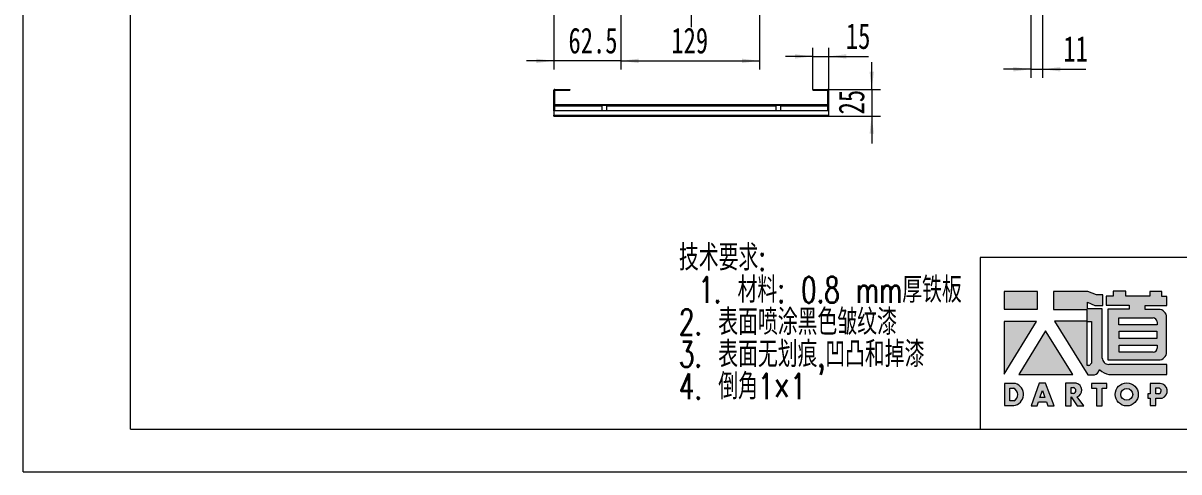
# Model space of a CAD drawing. Header units: millimetres. Extents: x 0 to 2100, y 1 to 1486.
# Drawn here: x 0 to 1346, y 1 to 524 of the extents above; entities that cross this region are included whole.
import ezdxf

# ---------------------------------------------------------------- set-up
doc = ezdxf.new("R2010")
doc.units = ezdxf.units.MM
doc.header["$LTSCALE"] = 5
doc.layers.add('A-TITLEBLOCK', color=7, linetype='Continuous', lineweight=15)
doc.styles.add('SLDTEXTSTYLE0', font='TXT', dxfattribs={"width": 0.7, "bigfont": 'bigfont'})
doc.styles.add('SLDTEXTSTYLE1', font='TXT', dxfattribs={"width": 0.7})
doc.dimstyles.new('SLDDIMSTYLE0', dxfattribs={"dimtxt": 30, "dimasz": 20.4, "dimexe": 0, "dimexo": 0.0625, "dimgap": 7.5, "dimtad": 2, "dimlfac": 0.8, "dimrnd": 1e-09, "dimzin": 12, "dimdsep": 46, "dimtxsty": 'SLDTEXTSTYLE1', "dimsah": 1, "dimcen": 0.09, "dimadec": 0, "dimazin": 3, "dimtfac": 1, "dimtofl": 0, "dimtmove": 0, "dimatfit": 3, "dimfxl": 0, "dimfrac": 2, "dimtolj": 1, "dimtzin": 12, "dimarcsym": 0})
doc.dimstyles.new('SLDDIMSTYLE1', dxfattribs={"dimtxt": 30, "dimasz": 20.4, "dimexe": 0, "dimexo": 0.0625, "dimgap": 7.5, "dimtad": 2, "dimlfac": 0.8, "dimrnd": 1e-09, "dimzin": 12, "dimdsep": 46, "dimtxsty": 'SLDTEXTSTYLE1', "dimsah": 1, "dimcen": 0.09, "dimadec": 0, "dimazin": 3, "dimtfac": 1, "dimtmove": 0, "dimatfit": 0, "dimfxl": 0, "dimfrac": 2, "dimtolj": 1, "dimtzin": 12, "dimarcsym": 0})
doc.dimstyles.new('SLDDIMSTYLE3', dxfattribs={"dimtxt": 30, "dimasz": 20.4, "dimexe": 0, "dimexo": 0.0625, "dimgap": 7.5, "dimtad": 2, "dimdec": 1, "dimlfac": 0.8, "dimrnd": 1e-09, "dimzin": 12, "dimdsep": 46, "dimtxsty": 'SLDTEXTSTYLE1', "dimsah": 1, "dimcen": 0.09, "dimadec": 0, "dimazin": 3, "dimtfac": 1, "dimtdec": 1, "dimtmove": 0, "dimatfit": 0, "dimfxl": 0, "dimfrac": 2, "dimtolj": 1, "dimtzin": 12, "dimarcsym": 0})

# ---------------------------------------------------------------- blocks, each defined once
blk = doc.blocks.new('块1')
at = {"linetype": 'Continuous'}
for color, points in [(12, [(38.64911384253101, 112.4338869249128), (38.64911384253101, 132.805911204909), (-0.3430541103638385, 132.805911204909), (-0.3430541103638385, 112.4338869249128)]), (12, [(-0.2385985326791573, 36.73651004401712), (37.39381434596872, 98.18017242690932), (-0.2385985326791573, 98.18017242690932)]), (12, [(79.70382133446837, 36.32722141401579), (47.82562804873742, 87.02983344207028), (17.06254387914912, 36.32722141401579)]), (8, [(119.4784898502452, 20.31856293554283), (119.4784898502452, 25.95302375570735), (101.6761439181468, 25.95302375570735), (101.6761439181468, 20.30507862020247), (107.230615122623, 20.30507862020247), (107.230615122623, -0.04751238172960405), (113.8809536261659, -0.04751238172960405), (113.8809536261659, 20.31856293554283)])]:
    blk.add_hatch(color=color, dxfattribs=at).paths.add_polyline_path(points, flags=0)
h = blk.add_hatch(color=12, dxfattribs=at)
edge = h.paths.add_edge_path(flags=0)
edge.add_line((96.91974998447763, 112.8031192064697), (96.91974998447763, 120.4249301475527))
edge.add_line((96.91974998447763, 120.4249301475527), (105.5254236165795, 116.7072250918039))
edge.add_line((105.5254236165795, 116.7072250918039), (114.8293003269457, 116.7072250918039))
edge.add_line((114.8293003269457, 116.7072250918039), (114.8293003269457, 129.0211811699663))
edge.add_line((114.8293003269457, 129.0211811699663), (107.1536478549415, 129.0211811699663))
edge.add_line((107.1536478549415, 129.0211811699663), (97.15248434288227, 132.9708957688752))
edge.add_line((97.15248434288227, 132.9708957688752), (57.07361186248012, 132.9708957688752))
edge.add_line((57.07361186248012, 132.9708957688752), (57.07361186248012, 112.1451639378658))
edge.add_line((57.07361186248012, 112.1451639378658), (96.06944492321303, 112.1451639378658))
edge.add_line((96.06944492321303, 112.1451639378658), (96.06944492321303, 111.7239773826479))
edge.add_line((96.06944492321303, 111.7239773826479), (96.06944492321303, 98.41337176259287))
edge.add_line((96.06944492321303, 98.41337176259287), (58.25469292186026, 98.41337176259287))
edge.add_line((58.25469292186026, 98.41337176259287), (97.14973551250785, 35.81838680902813))
edge.add_line((97.14973551250785, 35.81838680902813), (104.8517496258944, 35.81838680902813))
edge.add_arc((103.1522661732545, 43.19073791617159), 7.565699230923236, 282.9811251691752, 345.4172256101925)
edge.add_line((110.4742357209487, 41.28585818363424), (110.4742357209485, 41.57420646706384))
edge.add_line((110.4742357209485, 41.57420646706384), (111.1534877676687, 41.57420646706384))
edge.add_arc((125.6862665597181, 57.01533391065622), 21.20448245413953, 226.7357971412295, 259.3209385163939)
edge.add_line((121.7569166934852, 36.17810075035764), (189.3436952156749, 36.17810075035741))
edge.add_line((189.3436952156749, 36.17810075035741), (189.3436952156749, 48.04945400769147))
edge.add_line((189.3436952156749, 48.04945400769147), (121.4690706102231, 48.04945400769217))
edge.add_arc((121.4690706101288, 55.44240398909943), 7.3929499814069, 180.0000000007005, 270.0000000007314, ccw=False)
edge.add_line((114.0761206287219, 55.44240398900904), (114.0761206287222, 112.8031192064697))
edge.add_line((114.0761206287222, 112.8031192064697), (96.91974998447763, 112.8031192064697))
edge = h.paths.add_edge_path(flags=0)
edge.add_line((98.54613601073483, 46.61059824254042), (96.44511849537325, 46.61059824254042))
edge.add_line((96.44511849537325, 46.61059824254042), (96.46252775885408, 98.14725483353753))
edge.add_line((96.46252775885408, 98.14725483353753), (101.4177538027511, 98.14646163856658))
edge.add_line((101.4177538027511, 98.14646163856658), (101.4177538027511, 49.56400355861728))
edge.add_arc((91.74553373631574, 56.09562428599831), 11.67107151635652, 305.6398792732127, 325.96896311389804, ccw=False)
h = blk.add_hatch(color=12, dxfattribs=at)
edge = h.paths.add_edge_path(flags=0)
edge.add_line((189.2273280360576, 116.7135706519118), (189.2273280360576, 127.2971717953349))
edge.add_line((189.2273280360576, 127.2971717953349), (183.2138020505463, 127.2971717953349))
edge.add_line((183.2138020505463, 127.2971717953349), (183.2138020505463, 133.0176942750186))
edge.add_line((183.2138020505463, 133.0176942750186), (169.468730696456, 133.0176942750186))
edge.add_line((169.468730696456, 133.0176942750186), (169.468730696456, 127.5831185998255))
edge.add_line((169.468730696456, 127.5831185998255), (141.4068311369998, 127.5831185998255))
edge.add_line((141.4068311369998, 127.5831185998255), (141.4068311369998, 133.3036410794854))
edge.add_line((141.4068311369998, 133.3036410794854), (126.7097479750951, 133.3036410794854))
edge.add_line((126.7097479750951, 133.3036410794854), (126.7097479750951, 127.4772270647952))
edge.add_line((126.7097479750951, 127.4772270647952), (118.5887848785727, 127.4772270647952))
edge.add_line((118.5887848785727, 127.4772270647952), (118.5887848785727, 116.9313026847669))
edge.add_line((118.5887848785727, 116.9313026847669), (145.3880547253769, 116.9313026847669))
edge.add_line((145.3880547253769, 116.9313026847669), (145.3880547253769, 112.2669193733156))
edge.add_line((145.3880547253769, 112.2669193733156), (120.4158412272832, 112.2669193733156))
edge.add_line((120.4158412272832, 112.2669193733156), (120.4158412272832, 53.21275698636857))
edge.add_line((120.4158412272832, 53.21275698636857), (179.6993458560694, 53.21275698636857))
edge.add_arc((179.699345856161, 62.45394446291773), 9.241187476549413, 269.9999999994329, 359.9999999994308)
edge.add_line((188.9405333327104, 62.45394446282578), (188.9405333327107, 102.895647913644))
edge.add_arc((179.6993458561152, 102.8956479135983), 9.241187476595556, 2.829145976812388e-10, 90.00000000028388)
edge.add_line((179.6993458560694, 112.1368353901939), (164.0278778403414, 112.136835390194))
edge.add_line((164.0278778403414, 112.136835390194), (164.0278778403414, 116.7135706519118))
edge.add_line((164.0278778403414, 116.7135706519118), (189.2273280360576, 116.7135706519118))
h.paths.add_polyline_path([(133.6752857684512, 78.38400773096745), (133.6752857684512, 86.9651880479648), (177.4861544918635, 86.9651880479648), (177.4861544918635, 78.38400773096745)], flags=0)
edge = h.paths.add_edge_path(flags=0)
edge.add_line((133.3884910658065, 102.1255244531596), (173.1523554557823, 102.1255244531596))
edge.add_arc((173.1523554556227, 97.50493071507823), 4.62059373808164, -1.9737740331038367e-09, 89.9999999980206, ccw=False)
edge.add_line((177.7729491937046, 97.50493071491913), (177.7729491937046, 94.11623774518648))
edge.add_line((177.7729491937046, 94.11623774518648), (133.3884910658065, 94.11623774518648))
edge.add_line((133.3884910658065, 94.11623774518648), (133.3884910658065, 102.1255244531596))
edge = h.paths.add_edge_path(flags=0)
edge.add_line((133.6752857684512, 62.36583091226655), (133.6752857684512, 70.66106442486453))
edge.add_line((133.6752857684512, 70.66106442486453), (178.0588276197558, 70.66106442486453))
edge.add_line((178.0588276197558, 70.66106442486453), (178.0588276197558, 66.98642465049213))
edge.add_arc((173.4382338816462, 66.9864246503759), 4.620593738109521, -89.99999999855481, 1.4405259207705967e-09, ccw=False)
edge.add_line((173.4382338817628, 62.36583091226638), (133.6752857684512, 62.36583091226655))
h = blk.add_hatch(color=8, dxfattribs=at)
edge = h.paths.add_edge_path(flags=0)
edge.add_arc((8.907678533005281, 13.18337713897282), 13.30525839164979, 278.6604405932824, 432.3203452583787)
edge.add_line((12.94841578082462, 25.86021993844982), (0.03811712337375894, 25.86021993844982))
edge.add_line((0.03811712337375983, 25.86021993844982), (0.03811712337375983, 0.02982413269962692))
edge.add_line((0.03811712337375983, 0.02982413269962854), (10.91116154509436, 0.02982413269962854))
edge = h.paths.add_edge_path(flags=0)
edge.add_line((6.588581432642183, 20.20354965782483), (10.60432201349048, 20.20354965782483))
edge.add_arc((7.884197118354085, 12.84309647558925), 7.846996272015349, -65.785734817285, 69.71773257233048, ccw=False)
edge.add_line((11.10264354720974, 5.686494413324707), (6.588581432642183, 5.686494413324707))
edge.add_line((6.588581432642183, 5.686494413324707), (6.588581432642183, 20.20354965782483))
h = blk.add_hatch(color=8, dxfattribs=at)
h.paths.add_polyline_path([(57.86894030310964, -0.05385794184611415), (47.92275341108183, 26.07279620361487), (40.55497001353382, 26.07279620361487), (31.07974950352449, 0.002062307009149631), (38.05903145190165, 0.002062307009149631), (39.70099984457549, 4.62242329487615), (49.15606226069625, 4.62242329487615), (50.83376545671148, -0.05385794184611415)], flags=0)
h.paths.add_polyline_path([(41.4914051132817, 9.602498223888368), (44.36668235474562, 17.79461638394841), (47.34916400664314, 9.602498223888368)], flags=0)
h = blk.add_hatch(color=8, dxfattribs=at)
edge = h.paths.add_edge_path(flags=0)
edge.add_arc((81.90655125531688, 17.99331173623158), 8.266266239124773, 290.6073250211866, 437.2124199352527)
edge.add_line((83.73618273928103, 26.05455271817605), (71.03858969669615, 26.05455271817605))
edge.add_line((71.03858969669615, 26.05455271817605), (71.03858969669615, -0.01221520334738813))
edge.add_line((71.03858969669615, -0.01221520334738869), (77.74848620576093, -0.01221520334738869))
edge.add_line((77.74848620576093, -0.01221520334738869), (77.74848620576093, 10.32152950896504))
edge.add_line((77.74848620576093, 10.32152950896504), (84.64530322422006, -0.1054156181724561))
edge.add_line((84.64530322422006, -0.105415618172457), (92.75343844151823, -0.105415618172457))
edge.add_line((92.75343844151823, -0.105415618172457), (84.81595720545106, 10.25596629005833))
edge = h.paths.add_edge_path(flags=0)
edge.add_arc((79.87974651986279, 17.60742235935877), 3.511384235190945, -77.47302943994771, 76.71957553051169, ccw=False)
edge.add_line((80.64136280020952, 14.17963008317599), (77.68709564700494, 14.17963008317597))
edge.add_line((77.68709564700494, 14.17963008317597), (77.68709564700494, 21.02490310031068))
edge.add_line((77.68709564700494, 21.02490310031068), (80.68637197964578, 21.02490310031068))
h = blk.add_hatch(color=8, dxfattribs=at)
edge = h.paths.add_edge_path(flags=0)
edge.add_arc((142.5393495162486, 13.11476576962944), 13.38318296392606, 0, 360)
edge = h.paths.add_edge_path(flags=0)
edge.add_arc((142.5393495162486, 13.11476576962944), 6.875414427692794, 0, 360)
h = blk.add_hatch(color=8, dxfattribs=at)
edge = h.paths.add_edge_path(flags=0)
edge.add_arc((180.8673706313665, 17.23667524713854), 8.786258111376345, 288.8958684179253, 445.2442177897109)
edge.add_line((181.5958285641788, 25.99268350660529), (181.2117367946142, 25.99268350660529))
edge.add_line((181.2117367946142, 25.99268350660529), (169.8920506732323, 25.99268350660529))
edge.add_line((169.8920506732323, 25.99268350660529), (169.8920506732323, 13.82745149460132))
edge.add_line((169.8920506732323, 13.82745149460132), (166.8884946503463, 13.82745149460132))
edge.add_line((166.8884946503463, 13.82745149460132), (166.8884946503463, 8.889415901437063))
edge.add_line((166.8884946503463, 8.889415901437063), (169.843487992099, 8.889415901437063))
edge.add_line((169.843487992099, 8.889415901437063), (169.843487992099, 0.03339351019693204))
edge.add_line((169.843487992099, 0.03339351019693122), (176.4516777525268, 0.03339351019693122))
edge.add_line((176.4516777525268, 0.03339351019693122), (176.4516777525268, 8.923919884871967))
edge.add_line((176.4516777525268, 8.923919884871967), (183.7127932514415, 8.923919884871967))
edge = h.paths.add_edge_path(flags=0)
edge.add_arc((179.0600297303263, 17.31202188104179), 3.51531887461637, -79.01085638112988, 72.55127628001372, ccw=False)
edge.add_line((179.7301303377721, 13.86116228289312), (176.3536361136639, 13.86116228289306))
edge.add_line((176.3536361136639, 13.86116228289306), (176.3536361136639, 20.66558575653326))
edge.add_line((176.3536361136639, 20.66558575653326), (180.114105687377, 20.66558575653326))
at = {"layer": 'A-TITLEBLOCK'}
for p, q in [((38.64911384253101, 132.805911204909), (-0.3430541103638385, 132.805911204909)), ((-0.3430541103638385, 132.805911204909), (-0.3430541103638385, 112.4338869249128)), ((38.64911384253101, 112.4338869249128), (38.64911384253101, 132.805911204909)), ((97.15248434288227, 132.9708957688752), (57.07361186248012, 132.9708957688752)), ((57.07361186248012, 132.9708957688752), (57.07361186248012, 112.1451639378658)), ((107.1536478549415, 129.0211811699663), (97.15248434288227, 132.9708957688752)), ((114.8293003269457, 129.0211811699663), (107.1536478549415, 129.0211811699663)), ((114.8293003269457, 116.7072250918039), (114.8293003269457, 129.0211811699663)), ((126.7097479750951, 127.4772270647952), (118.5887848785727, 127.4772270647952)), ((118.5887848785727, 127.4772270647952), (118.5887848785727, 116.9313026847669)), ((141.4068311369998, 133.3036410794854), (126.7097479750951, 133.3036410794854)), ((126.7097479750951, 133.3036410794854), (126.7097479750951, 127.4772270647952)), ((141.4068311369998, 127.5831185998255), (141.4068311369998, 133.3036410794854)), ((169.468730696456, 127.5831185998255), (141.4068311369998, 127.5831185998255)), ((183.2138020505463, 133.0176942750186), (169.468730696456, 133.0176942750186)), ((169.468730696456, 133.0176942750186), (169.468730696456, 127.5831185998255)), ((183.2138020505463, 127.2971717953349), (183.2138020505463, 133.0176942750186)), ((189.2273280360576, 127.2971717953349), (183.2138020505463, 127.2971717953349)), ((189.2273280360576, 116.7135706519118), (189.2273280360576, 127.2971717953349)), ((-0.3430541103638385, 112.4338869249128), (38.64911384253101, 112.4338869249128)), ((57.07361186248012, 112.1451639378658), (96.06944492321303, 112.1451639378658)), ((96.06944492321303, 112.1451639378658), (96.06944492321303, 111.7239773826479)), ((96.06944492321303, 111.7239773826479), (96.06944492321303, 98.41337176259287)), ((96.91974998447763, 120.4249301475527), (105.5254236165795, 116.7072250918039)), ((96.91974998447763, 112.8031192064697), (96.91974998447763, 120.4249301475527)), ((114.0761206287222, 112.8031192064697), (96.91974998447763, 112.8031192064697)), ((105.5254236165795, 116.7072250918039), (114.8293003269457, 116.7072250918039)), ((114.0761206287222, 55.44240398900904), (114.0761206287222, 112.8031192064697)), ((118.5887848785727, 116.9313026847669), (145.3880547253769, 116.9313026847669)), ((145.3880547253769, 112.2669193733156), (120.4158412272832, 112.2669193733156)), ((120.4158412272832, 112.2669193733156), (120.4158412272832, 53.21275698636857)), ((145.3880547253769, 116.9313026847669), (145.3880547253769, 112.2669193733156)), ((164.0278778403414, 112.136835390194), (164.0278778403414, 116.7135706519118)), ((164.0278778403414, 116.7135706519118), (189.2273280360576, 116.7135706519118)), ((179.6993458560694, 112.136835390194), (164.0278778403414, 112.136835390194)), ((37.39381434596872, 98.18017242690932), (-0.2385985326791573, 98.18017242690932)), ((-0.2385985326791573, 98.18017242690932), (-0.2385985326791573, 36.73651004401712)), ((-0.2385985326791573, 36.73651004401712), (37.39381434596872, 98.18017242690932)), ((96.06944492321303, 98.41337176259287), (58.25469292186026, 98.41337176259287)), ((58.25469292186026, 98.41337176259287), (97.14973551250785, 35.81838680902813)), ((96.44511849537325, 46.61059824254042), (96.46252775885408, 98.14725483353753)), ((96.46252775885408, 98.14725483353753), (101.4177538027511, 98.14646163856658)), ((101.4177538027511, 98.14646163856658), (101.4177538027511, 49.56400355861728)), ((133.3884910658065, 94.11623774518648), (133.3884910658065, 102.1255244531596)), ((133.3884910658065, 102.1255244531596), (173.1523554557823, 102.1255244531596)), ((177.7729491937046, 97.50493071491913), (177.7729491937046, 94.11623774518648)), ((188.9405333327107, 62.45394446282578), (188.9405333327107, 102.895647913644)), ((47.82562804873742, 87.02983344207028), (17.06254387914912, 36.32722141401579)), ((79.70382133446837, 36.32722141401579), (47.82562804873742, 87.02983344207028)), ((177.7729491937046, 94.11623774518648), (133.3884910658065, 94.11623774518648)), ((133.6752857684512, 78.38400773096745), (133.6752857684512, 86.9651880479648)), ((133.6752857684512, 86.9651880479648), (177.4861544918635, 86.9651880479648)), ((177.4861544918635, 86.9651880479648), (177.4861544918635, 78.38400773096745)), ((177.4861544918635, 78.38400773096745), (133.6752857684512, 78.38400773096745)), ((133.6752857684512, 62.36583091226655), (133.6752857684512, 70.66106442486453)), ((133.6752857684512, 70.66106442486453), (178.0588276197558, 70.66106442486453)), ((178.0588276197558, 70.66106442486453), (178.0588276197558, 66.98642465049213)), ((173.4382338817628, 62.36583091226655), (133.6752857684512, 62.36583091226655)), ((98.54613601073483, 46.61059824254042), (96.44511849537325, 46.61059824254042)), ((110.4742357209485, 41.2858581836343), (110.4742357209485, 41.57420646706384)), ((110.4742357209485, 41.57420646706384), (111.1534877676687, 41.57420646706384)), ((120.4158412272832, 53.21275698636857), (179.6993458560694, 53.21275698636857)), ((189.3436952156749, 48.04945400769147), (121.4690706102231, 48.04945400769217)), ((189.3436952156749, 36.17810075035741), (189.3436952156749, 48.04945400769147)), ((17.06254387914912, 36.32722141401579), (79.70382133446837, 36.32722141401579)), ((97.14973551250785, 35.81838680902813), (104.8517496258944, 35.81838680902813)), ((121.7569166934851, 36.17810075035741), (189.3436952156749, 36.17810075035741)), ((12.94841578082462, 25.86021993844982), (0.03811712337375983, 25.86021993844982)), ((0.03811712337375983, 25.86021993844982), (0.03811712337375983, 0.02982413269962854)), ((6.588581432642183, 5.686494413324707), (6.588581432642183, 20.20354965782483)), ((6.588581432642183, 20.20354965782483), (10.60432201349048, 20.20354965782483)), ((40.55497001353382, 26.07279620361487), (31.07974950352449, 0.002062307009149631)), ((47.92275341108183, 26.07279620361487), (40.55497001353382, 26.07279620361487)), ((41.4914051132817, 9.602498223888368), (44.36668235474562, 17.79461638394841)), ((44.36668235474562, 17.79461638394841), (47.34916400664314, 9.602498223888368)), ((57.86894030310964, -0.05385794184611415), (47.92275341108183, 26.07279620361487)), ((83.73618273928103, 26.05455271817605), (71.03858969669615, 26.05455271817605)), ((71.03858969669615, 26.05455271817605), (71.03858969669615, -0.01221520334738869)), ((77.68709564700494, 14.17963008317597), (77.68709564700494, 21.02490310031068)), ((77.68709564700494, 21.02490310031068), (80.68637197964578, 21.02490310031068)), ((80.64136280020952, 14.17963008317597), (77.68709564700494, 14.17963008317597)), ((119.4784898502452, 25.95302375570735), (101.6761439181468, 25.95302375570735)), ((101.6761439181468, 25.95302375570735), (101.6761439181468, 20.30507862020247)), ((101.6761439181468, 20.30507862020247), (107.230615122623, 20.30507862020247)), ((107.230615122623, 20.30507862020247), (107.230615122623, -0.04751238172960405)), ((113.8809536261659, -0.04751238172960405), (113.8809536261659, 20.31856293554283)), ((113.8809536261659, 20.31856293554283), (119.4784898502452, 20.31856293554283)), ((119.4784898502452, 20.31856293554283), (119.4784898502452, 25.95302375570735)), ((169.8920506732323, 13.82745149460132), (166.8884946503463, 13.82745149460132)), ((166.8884946503463, 13.82745149460132), (166.8884946503463, 8.889415901437063)), ((181.2117367946142, 25.99268350660529), (169.8920506732323, 25.99268350660529)), ((169.8920506732323, 25.99268350660529), (169.8920506732323, 13.82745149460132)), ((176.3536361136639, 13.86116228289306), (176.3536361136639, 20.66558575653326)), ((176.3536361136639, 20.66558575653326), (180.114105687377, 20.66558575653326)), ((179.7301303377721, 13.86116228289306), (176.3536361136639, 13.86116228289306)), ((181.5958285641788, 25.99268350660529), (181.2117367946142, 25.99268350660529)), ((0.03811712337375983, 0.02982413269962854), (10.91116154509436, 0.02982413269962854)), ((11.10264354720974, 5.686494413324707), (6.588581432642183, 5.686494413324707)), ((31.07974950352449, 0.002062307009149631), (38.05903145190165, 0.002062307009149631)), ((38.05903145190165, 0.002062307009149631), (39.70099984457549, 4.62242329487615)), ((39.70099984457549, 4.62242329487615), (49.15606226069625, 4.62242329487615)), ((47.34916400664314, 9.602498223888368), (41.4914051132817, 9.602498223888368)), ((49.15606226069625, 4.62242329487615), (50.83376545671148, -0.05385794184611415)), ((77.74848620576093, -0.01221520334738869), (77.74848620576093, 10.32152950896504)), ((77.74848620576093, 10.32152950896504), (84.64530322422006, -0.105415618172457)), ((92.75343844151823, -0.105415618172457), (84.81595720545106, 10.25596629005833)), ((166.8884946503463, 8.889415901437063), (169.843487992099, 8.889415901437063)), ((169.843487992099, 8.889415901437063), (169.843487992099, 0.03339351019693122)), ((169.843487992099, 0.03339351019693122), (176.4516777525268, 0.03339351019693122)), ((176.4516777525268, 0.03339351019693122), (176.4516777525268, 8.923919884871967)), ((176.4516777525268, 8.923919884871967), (183.7127932514415, 8.923919884871967)), ((50.83376545671148, -0.05385794184611415), (57.86894030310964, -0.05385794184611415)), ((71.03858969669615, -0.01221520334738869), (77.74848620576093, -0.01221520334738869)), ((84.64530322422006, -0.105415618172457), (92.75343844151823, -0.105415618172457)), ((107.230615122623, -0.04751238172960405), (113.8809536261659, -0.04751238172960405))]:
    blk.add_line(p, q, dxfattribs=at)
for radius in [13.38318296392606, 6.875414427692789]:
    blk.add_circle((142.5393495162486, 13.11476576962944), radius, dxfattribs=at)
for centre, radius, start, end in [((179.6993458561152, 102.8956479135983), 9.241187476595641, 2.829145976812388e-10, 90.00000000028388), ((173.1523554556227, 97.50493071507823), 4.620593738081908, 359.9999999980279, 89.99999999802147), ((121.4690706101288, 55.44240398909943), 7.392949981407256, 180.0000000007013, 270.0000000007322), ((173.4382338816462, 66.9864246503759), 4.620593738109676, 270.0000000014468, 1.441269694505783e-09), ((179.699345856161, 62.45394446291773), 9.241187476549669, 269.9999999994329, 359.9999999994308), ((91.74553373631574, 56.09562428599831), 11.67107151635653, 305.6398792732136, 325.9689631138988), ((103.1522661732545, 43.19073791617159), 7.565699230923485, 282.9811251691752, 345.4172256101925), ((125.6862665597181, 57.01533391065622), 21.20448245413976, 226.7357971412295, 259.3209385163938), ((7.884197118354085, 12.84309647558925), 7.846996272015353, 294.2142651827166, 69.71773257233134), ((8.907678533005281, 13.18337713897282), 13.30525839164982, 278.6604405932824, 72.32034525837781), ((79.87974651986279, 17.60742235935877), 3.511384235190964, 282.5269705600539, 76.71957553051254), ((81.90655125531688, 17.99331173623158), 8.266266239124777, 290.6073250211866, 77.21241993525196), ((179.0600297303263, 17.31202188104179), 3.515318874616421, 280.9891436188715, 72.55127628001448), ((180.8673706313665, 17.23667524713854), 8.786258111376384, 288.8958684179253, 85.24421778971013)]:
    blk.add_arc(centre, radius, start, end, dxfattribs=at)
blk = doc.blocks.new('SW_NOTE_0')
at = {"layer": 'A-TITLEBLOCK', "color": 0, "char_height": 30, "attachment_point": 1, "style": 'SLDTEXTSTYLE0'}
for s, insert in [('\\M+18B5A术\\M+19776\\M+18B81:', (0, 38.67203219315895)), ('1. \\M+18DDE\\M+197BF: 0.8 mm\\M+18CFA铁\\M+194C2', (22.50000000000002, 1.172033031349266)), ('2. \\M+1955C\\M+196CA喷涂\\M+1FC4B\\M+19046皱纹\\M+18EBD', (0, -36.32796613046042)), ('3. \\M+1955C\\M+196CA\\M+19DD9划\\M+18DAD,\\M+1899A\\M+193CA\\M+19861\\M+19D7B\\M+18EBD', (0, -73.8279652922701)), ('4. \\M+1937C\\M+18A701\\M+1817E1', (0, -111.3279644540798))]:
    blk.add_mtext(s, dxfattribs=dict(at, insert=insert))
blk = doc.blocks.new('_D_8')
at = {"layer": 'A-TITLEBLOCK'}
for p, q in [((696.3146695922371, 691.0391109764224), (696.3146695922433, 469.7891109764231)), ((618.1896695922571, 572.2891109764223), (618.18966959226, 469.7891109764209)), ((618.1896695922597, 479.7891109764209), (586.4396695922597, 479.78911097642)), ((696.314669592243, 479.7891109764231), (618.1896695922597, 479.7891109764209)), ((696.314669592243, 479.7891109764231), (728.0646695922429, 479.789110976424))]:
    blk.add_line(p, q, dxfattribs=at)
for points in [[(618.1896695922597, 479.7891109764209), (597.7896695922597, 482.3291109764204), (597.7896695922599, 477.2491109764204)], [(696.314669592243, 479.7891109764231), (716.7146695922431, 477.2491109764237), (716.7146695922429, 482.3291109764237)]]:
    blk.add_solid(points, dxfattribs=at)
at = {"layer": 'A-TITLEBLOCK', "insert": (635.1726215589941, 518.4611437516577), "char_height": 30, "attachment_point": 1, "style": 'SLDTEXTSTYLE1'}
blk.add_mtext('62.5', dxfattribs=at)
blk = doc.blocks.new('_D_9')
at = {"layer": 'A-TITLEBLOCK'}
for p, q in [((696.3146695922371, 691.0391109764224), (696.3146695922371, 469.7891109764224)), ((857.5646695922371, 691.0391109764224), (857.5646695922371, 469.7891109764224)), ((696.3146695922371, 479.7891109764224), (857.5646695922371, 479.7891109764224))]:
    blk.add_line(p, q, dxfattribs=at)
for points in [[(696.3146695922371, 479.7891109764224), (716.7146695922371, 477.2491109764224), (716.7146695922371, 482.3291109764224)], [(857.5646695922371, 479.7891109764224), (837.1646695922371, 482.3291109764224), (837.1646695922371, 477.2491109764224)]]:
    blk.add_solid(points, dxfattribs=at)
at = {"layer": 'A-TITLEBLOCK', "insert": (754.9055787792691, 518.4611437516579), "char_height": 30, "attachment_point": 1, "style": 'SLDTEXTSTYLE1'}
blk.add_mtext('129', dxfattribs=at)
blk = doc.blocks.new('_D_20')
at = {"layer": 'A-TITLEBLOCK'}
for p, q in [((1187.115062359062, 567.6641109764155), (1187.115062359062, 459.9989377544013)), ((1173.365062359062, 559.7891109764223), (1173.365062359062, 459.9989377544013)), ((1173.365062359062, 469.9989377544013), (1141.615062359062, 469.9989377544013)), ((1173.365062359062, 469.9989377544013), (1187.115062359062, 469.9989377544013)), ((1187.115062359062, 469.9989377544013), (1237.573915376333, 469.9989377544013))]:
    blk.add_line(p, q, dxfattribs=at)
for points in [[(1173.365062359062, 469.9989377544013), (1152.965062359062, 472.5389377544013), (1152.965062359062, 467.4589377544013)], [(1187.115062359062, 469.9989377544013), (1207.515062359063, 467.4589377544013), (1207.515062359063, 472.5389377544013)]]:
    blk.add_solid(points, dxfattribs=at)
at = {"layer": 'A-TITLEBLOCK', "insert": (1211.240580986259, 508.6709705296369), "char_height": 30, "attachment_point": 1, "style": 'SLDTEXTSTYLE1'}
blk.add_mtext('11', dxfattribs=at)
blk = doc.blocks.new('_D_24')
at = {"layer": 'A-TITLEBLOCK'}
for p, q in [((988.1896695922374, 446.6198670363907), (988.1896695922371, 478.3698670363907)), ((937.1896695922346, 446.6198670363904), (998.1896695922374, 446.6198670363908)), ((988.1896695922374, 446.6198670363907), (988.1896695922377, 415.3698670363904)), ((938.1896695922371, 415.3698670363901), (998.1896695922377, 415.3698670363905)), ((988.1896695922377, 415.3698670363904), (988.1896695922379, 383.6198670363904))]:
    blk.add_line(p, q, dxfattribs=at)
for points in [[(988.1896695922374, 446.6198670363907), (990.7296695922372, 467.0198670363907), (985.6496695922373, 467.0198670363907)], [(988.1896695922377, 415.3698670363904), (985.6496695922378, 394.9698670363904), (990.7296695922378, 394.9698670363904)]]:
    blk.add_solid(points, dxfattribs=at)
at = {"layer": 'A-TITLEBLOCK', "insert": (949.5176368170019, 417.4287926113277), "char_height": 30, "attachment_point": 1, "rotation": 90.00000000000081, "style": 'SLDTEXTSTYLE1'}
blk.add_mtext('25', dxfattribs=at)
blk = doc.blocks.new('_D_25')
at = {"layer": 'A-TITLEBLOCK'}
for p, q in [((919.4396695922314, 484.9882824169804), (887.6896695922316, 484.9882824169777)), ((919.4396695922346, 446.6198670363904), (919.4396695922306, 494.9882824169804)), ((919.4396695922314, 484.9882824169804), (938.1896695922314, 484.988282416982)), ((938.1896695922347, 445.6198670363904), (938.1896695922306, 494.988282416982)), ((938.1896695922314, 484.988282416982), (984.3743253453283, 484.988282416986))]:
    blk.add_line(p, q, dxfattribs=at)
for points in [[(919.4396695922314, 484.9882824169804), (899.0396695922312, 487.5282824169788), (899.0396695922317, 482.4482824169787)], [(938.1896695922314, 484.988282416982), (958.5896695922316, 482.4482824169837), (958.5896695922312, 487.5282824169838)]]:
    blk.add_solid(points, dxfattribs=at)
at = {"layer": 'A-TITLEBLOCK', "insert": (958.0409909552543, 523.6603151922203), "char_height": 30, "attachment_point": 1, "style": 'SLDTEXTSTYLE1'}
blk.add_mtext('15', dxfattribs=at)

msp = doc.modelspace()

# ---------------------------------------------------------------- linework, layer by layer
at = {"color": 7, "linetype": 'Continuous', "lineweight": 15}
for p, q in [((618.1896619926449, 445.6198662429034), (619.1896602939125, 445.6198662429034)), ((618.1896619926449, 421.6198668491944), (618.1896619926449, 445.6198662429034)), ((619.1896602939125, 446.6198668724775), (619.1896602939125, 445.6198662429034)), ((619.1896602939125, 446.6198668724775), (636.9396720509287, 446.6198668724775)), ((619.1896602939125, 445.6198662429034), (636.9396720509287, 445.6198662429034)), ((619.1896602939125, 421.6198668491944), (619.1896602939125, 445.6198662429034)), ((636.9396720509287, 446.6198668724775), (636.9396720509287, 445.6198662429034)), ((919.4396671335455, 446.6198668724775), (919.4396671335455, 445.6198662429034)), ((919.4396671335455, 446.6198668724775), (937.1896788905617, 446.6198668724775)), ((919.4396671335455, 445.6198662429034), (937.1896788905617, 445.6198662429034)), ((937.1896788905617, 446.6198668724775), (937.1896788905617, 445.6198662429034)), ((938.1896771918293, 445.6198662429034), (937.1896788905617, 445.6198662429034)), ((937.1896788905617, 421.6198668491944), (937.1896788905617, 445.6198662429034)), ((938.1896771918293, 421.6198668491944), (938.1896771918293, 445.6198662429034)), ((938.1896771918293, 421.6198668491944), (618.1896619926449, 421.6198668491944)), ((618.1896619926449, 421.6198668491944), (618.1896619926449, 416.3698670363902)), ((619.1896602939125, 429.1198674964636), (937.1896788905617, 429.1198674964636)), ((619.1896602939125, 427.4948667644441), (674.1271682511326, 427.4948667644441)), ((674.1271682511326, 427.8698672915726), (674.1271682511326, 421.6198668491944)), ((679.7521703372952, 427.8698672915726), (674.1271682511326, 427.8698672915726)), ((679.7521703372952, 421.6198668491944), (679.7521703372952, 427.8698672915726)), ((679.7521703372952, 427.4948667644441), (876.6271688471791, 427.4948667644441)), ((876.6271688471791, 427.8698672915726), (876.6271688471791, 421.6198668491944)), ((882.2521709333416, 427.8698672915726), (876.6271688471791, 427.8698672915726)), ((882.2521709333416, 421.6198668491944), (882.2521709333416, 427.8698672915726)), ((882.2521709333416, 427.4948667644441), (937.1896788905617, 427.4948667644441)), ((938.1896771918293, 416.3698670363902), (938.1896771918293, 421.6198668491944)), ((618.1896619926449, 416.3698670363902), (938.1896771918293, 416.3698670363902)), ((618.1896619926449, 415.3698670616524), (618.1896619926449, 416.3698670363902)), ((618.1896619926449, 415.3698670616524), (938.1896771918293, 415.3698670616524)), ((938.1896771918293, 415.3698670616524), (938.1896771918293, 416.3698670363902))]:
    msp.add_line(p, q, dxfattribs=at)
for centre, start, end in [((619.1896695922394, 445.6198670363902), 90, 179.999999999987), ((937.189669592235, 445.6198670363902), 0, 90)]:
    msp.add_arc(centre, 1.000000000000057, start, end, dxfattribs=at)
at = {"layer": 'A-TITLEBLOCK', "linetype": 'Continuous'}
for p, q in [((0.3942178267665047, 1.073900783197315), (0.3942178267662272, 1486.073900783198)), ((125.3170488598066, 50.87635188028155), (125.3170488598066, 1435.876351880282)), ((125.3170488598066, 50.87635188028155), (2050.317048859808, 50.87635188028155)), ((0.3942178267665047, 1.073900783197315), (2100.394217826767, 1.073900783197187))]:
    msp.add_line(p, q, dxfattribs=at)
at = {"layer": 'A-TITLEBLOCK'}
for p, q in [((778.1896695922371, 1336.662757082073), (778.1896695922371, 519.0361491773167)), ((2050.264030411216, 250.8763518802816), (1114.263692650125, 250.8763518802814)), ((1114.263692650125, 250.8763518802814), (1114.263692650125, 51.28193959846472))]:
    msp.add_line(p, q, dxfattribs=at)

# ---------------------------------------------------------------- block references
at = {"color": 7, "linetype": 'Continuous'}
msp.add_blockref('块1', (1142.496797711183, 78.19572233743375), dxfattribs=at)
at = {"layer": 'A-TITLEBLOCK'}
msp.add_blockref('SW_NOTE_0', (763.7745047744181, 226.9592967995561), dxfattribs=at)

# ---------------------------------------------------------------- dimensions: what is measured, and where the dimension line sits
for base, p1, p2, angle, dimstyle, picture, middle in [((618.1896695922596, 479.7891109764209), (696.3146695922371, 691.0391109764224), (618.1896695922571, 572.2891109764223), 1.584150320193726e-12, 'SLDDIMSTYLE3', '_D_8', (661.46428857708, 479.7891109764221)), ((938.1896695922314, 484.988282416982), (919.4396695922346, 446.6198670363904), (938.1896695922347, 445.6198670363904), 4.689918711098843e-12, 'SLDDIMSTYLE1', '_D_25', (971.2076581502913, 484.9882824169848)), ((988.1896695922374, 415.3698670363904), (937.1896695922346, 446.6198670363904), (938.1896695922371, 415.3698670363901), 90.0000000000002, 'SLDDIMSTYLE1', '_D_24', (988.1896695922372, 430.5954598063651))]:
    dim = msp.add_linear_dim(base=base, p1=p1, p2=p2, angle=angle, dimstyle=dimstyle, dxfattribs=at)
    dim.commit()
    dim.dimension.update_dxf_attribs({"geometry": picture, "text_midpoint": middle, "dimtype": 160})
for base, p1, p2, dimstyle, picture, middle in [((857.5646695922371, 479.7891109764224), (696.3146695922371, 691.0391109764224), (857.5646695922371, 691.0391109764224), 'SLDDIMSTYLE0', '_D_9', (774.6347464679071, 479.7891109764224)), ((1187.115062359062, 469.998937754421), (1173.365062359062, 559.7891109764223), (1187.115062359062, 567.6641109764155), 'SLDDIMSTYLE1', '_D_20', (1224.407248181292, 469.998937754421))]:
    dim = msp.add_linear_dim(base=base, p1=p1, p2=p2, dimstyle=dimstyle, dxfattribs=at)
    dim.commit()
    dim.dimension.update_dxf_attribs({"geometry": picture, "text_midpoint": middle, "dimtype": 160})

doc.saveas('drawing.dxf')
